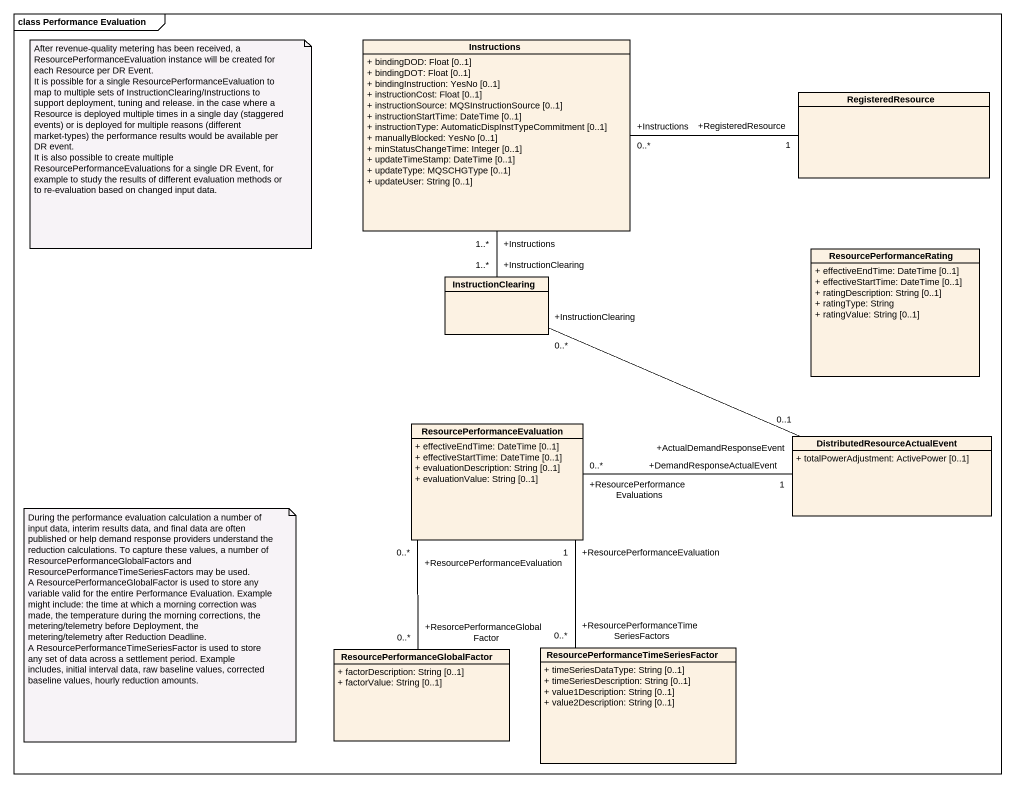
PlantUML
@startuml
mainframe class Performance Evaluation
hide circle
hide empty members
skinparam classAttributeIconSize 0
class Instructions {
  + bindingDOD: Float [0..1]
  + bindingDOT: Float [0..1]
  + bindingInstruction: YesNo [0..1]
  + instructionCost: Float [0..1]
  + instructionSource: MQSInstructionSource [0..1]
  + instructionStartTime: DateTime [0..1]
  + instructionType: AutomaticDispInstTypeCommitment [0..1]
  + manuallyBlocked: YesNo [0..1]
  + minStatusChangeTime: Integer [0..1]
  + updateTimeStamp: DateTime [0..1]
  + updateType: MQSCHGType [0..1]
  + updateUser: String [0..1]
}
class RegisteredResource
class ResourcePerformanceRating {
  + effectiveEndTime: DateTime [0..1]
  + effectiveStartTime: DateTime [0..1]
  + ratingDescription: String [0..1]
  + ratingType: String
  + ratingValue: String [0..1]
}
class InstructionClearing
class "ResourcePerformanceEvaluation" as ResourcePerformanceEvaluatio {
  + effectiveEndTime: DateTime [0..1]
  + effectiveStartTime: DateTime [0..1]
  + evaluationDescription: String [0..1]
  + evaluationValue: String [0..1]
}
class "DistributedResourceActualEvent" as DistributedResourceActualEve {
  + totalPowerAdjustment: ActivePower [0..1]
}
class "ResourcePerformanceGlobalFactor" as ResourcePerformanceGlobalFac {
  + factorDescription: String [0..1]
  + factorValue: String [0..1]
}
class "ResourcePerformanceTimeSeriesFactor" as ResourcePerformanceTimeSerie {
  + timeSeriesDataType: String [0..1]
  + timeSeriesDescription: String [0..1]
  + value1Description: String [0..1]
  + value2Description: String [0..1]
}
Instructions "+Instructions\n0..*" -right- "+RegisteredResource\n1" RegisteredResource
Instructions "+Instructions\n1..*" -- "+InstructionClearing\n1..*" InstructionClearing
ResourcePerformanceEvaluatio "+ResourcePerformanceEvaluation\n1" -- "+ResourcePerformanceTimeSeriesFactors\n0..*" ResourcePerformanceTimeSerie
DistributedResourceActualEve "+ActualDemandResponseEvent\n0..1" -left- "+InstructionClearing\n0..*" InstructionClearing
DistributedResourceActualEve "+DemandResponseActualEvent\n1" -left- "+ResourcePerformanceEvaluations\n0..*" ResourcePerformanceEvaluatio
ResourcePerformanceGlobalFac "+ResorcePerformanceGlobalFactor\n0..*" -up- "+ResourcePerformanceEvaluation\n0..*" ResourcePerformanceEvaluatio
note as N1
  After revenue-quality metering has been received, a ResourcePerformanceEvaluation instance will be created for each Resource per DR Event.
  It is possible for a single ResourcePerformanceEvaluation to map to multiple sets of InstructionClearing/Instructions to support deployment, tuning and release. in the case where a Resource is deployed multiple times in a single day (staggered events) or is deployed for multiple reasons (different market-types) the performance results would be available per DR event.
  It is also possible to create multiple ResourcePerformanceEvaluations for a single DR Event, for example to study the results of different evaluation methods or to re-evaluation based on changed input data.
end note
note as N2
  During the performance evaluation calculation a number of input data, interim results data, and final data are often published or help demand response providers understand the reduction calculations. To capture these values, a number of ResourcePerformanceGlobalFactors and ResourcePerformanceTimeSeriesFactors may be used.
  A ResourcePerformanceGlobalFactor is used to store any variable valid for the entire Performance Evaluation. Example might include: the time at which a morning correction was made, the temperature during the morning corrections, the metering/telemetry before Deployment, the metering/telemetry after Reduction Deadline.
  A ResourcePerformanceTimeSeriesFactor is used to store any set of data across a settlement period. Example includes, initial interval data, raw baseline values, corrected baseline values, hourly reduction amounts.
end note
@enduml
